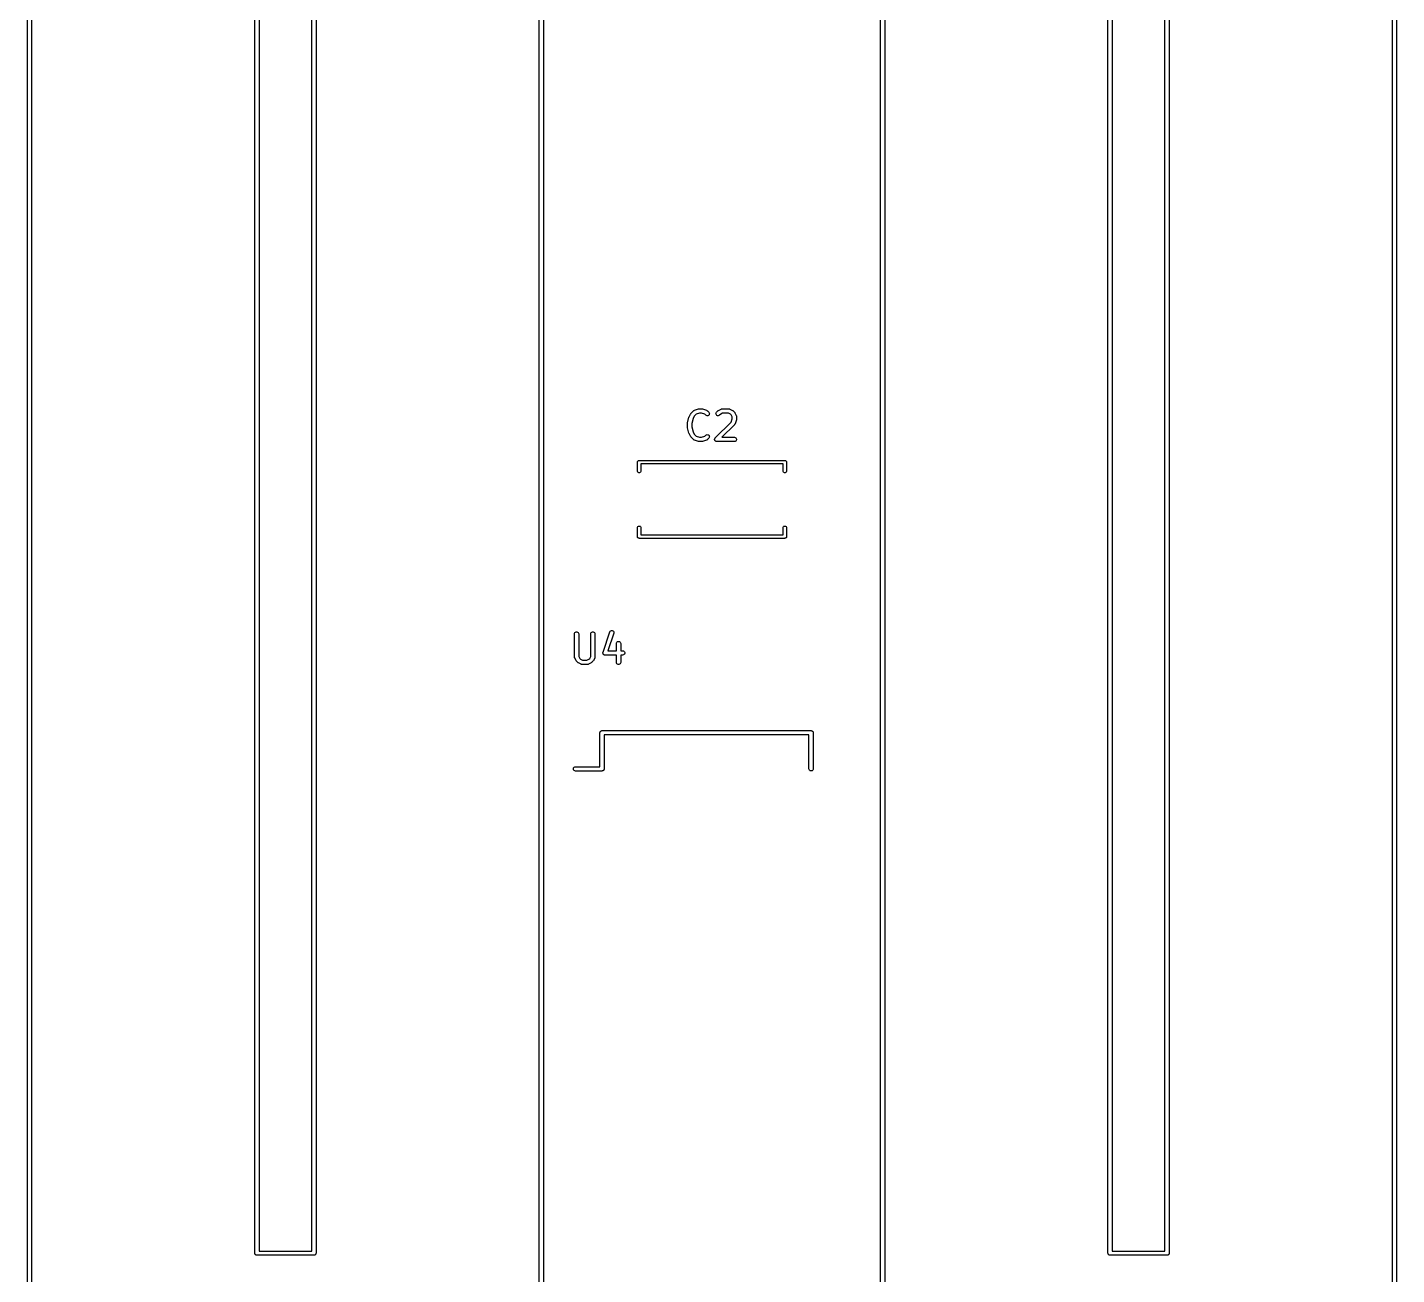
# Model space of a CAD drawing. Extents: x 86 to 333, y -237 to -29.
# Drawn here: x 155.93 to 204.07, y -213.25 to -169.41 of the extents above; entities that cross this region are included whole.
import ezdxf

# ---------------------------------------------------------------- set-up
doc = ezdxf.new("R2010")
doc.units = 0
doc.header["$MEASUREMENT"] = 0
doc.layers.add('BLACK', color=7, linetype='CONTINUOUS')

msp = doc.modelspace()

# ---------------------------------------------------------------- linework, layer by layer
at = {"layer": 'Black'}
for p, q in [((185.925, -229), (185.925, -82.5)), ((186.075, -82.575), (186.075, -228.925)), ((163.925, -212.5), (163.925, -102.5)), ((166.075, -102.5), (166.075, -212.5)), ((193.925, -212.5), (193.925, -102.5)), ((196.075, -102.5), (196.075, -212.5)), ((164.075, -102.575), (164.075, -212.425)), ((165.925, -212.425), (165.925, -102.575)), ((194.075, -102.575), (194.075, -212.425)), ((195.925, -212.425), (195.925, -102.575)), ((155.925, -229), (155.925, -129.394)), ((156.075, -129.394), (156.075, -228.925)), ((173.925, -228.925), (173.925, -156.5)), ((174.075, -156.5), (174.075, -229)), ((203.925, -228.925), (203.925, -156.5)), ((204.075, -156.5), (204.075, -229)), ((179.256, -182.982), (179.352, -182.887)), ((179.352, -182.887), (179.355, -182.884)), ((179.355, -182.884), (179.358, -182.881)), ((179.358, -182.881), (179.366, -182.877)), ((179.366, -182.877), (179.373, -182.872)), ((179.373, -182.872), (179.377, -182.871)), ((179.377, -182.871), (179.381, -182.869)), ((179.381, -182.869), (179.524, -182.821)), ((179.56, -182.967), (179.445, -183.006)), ((179.524, -182.821), (179.536, -182.819)), ((179.536, -182.819), (179.548, -182.817)), ((179.548, -182.817), (179.643, -182.817)), ((179.631, -182.967), (179.56, -182.967)), ((179.745, -183.006), (179.631, -182.967)), ((179.643, -182.817), (179.655, -182.819)), ((179.655, -182.819), (179.667, -182.821)), ((179.667, -182.821), (179.809, -182.869)), ((179.809, -182.869), (179.813, -182.871)), ((179.813, -182.871), (179.817, -182.872)), ((179.817, -182.872), (179.825, -182.877)), ((179.825, -182.877), (179.832, -182.881)), ((179.832, -182.881), (179.835, -182.884)), ((179.835, -182.884), (179.839, -182.887)), ((179.839, -182.887), (179.886, -182.935)), ((179.886, -182.935), (179.901, -182.956)), ((179.901, -182.956), (179.908, -182.981)), ((180.14, -182.981), (180.146, -182.956)), ((180.146, -182.956), (180.161, -182.935)), ((180.161, -182.935), (180.209, -182.887)), ((180.209, -182.887), (180.219, -182.88)), ((180.219, -182.88), (180.228, -182.873)), ((180.228, -182.873), (180.324, -182.825)), ((180.375, -182.967), (180.306, -183.002)), ((180.324, -182.825), (180.328, -182.824)), ((180.328, -182.824), (180.331, -182.822)), ((180.331, -182.822), (180.34, -182.82)), ((180.34, -182.82), (180.349, -182.818)), ((180.349, -182.818), (180.353, -182.818)), ((180.353, -182.818), (180.357, -182.817)), ((180.357, -182.817), (180.595, -182.817)), ((180.578, -182.967), (180.375, -182.967)), ((180.646, -183.002), (180.578, -182.967)), ((180.595, -182.817), (180.599, -182.818)), ((180.599, -182.818), (180.604, -182.818)), ((180.604, -182.818), (180.612, -182.82)), ((180.612, -182.82), (180.621, -182.822)), ((180.621, -182.822), (180.625, -182.824)), ((180.625, -182.824), (180.629, -182.825)), ((180.629, -182.825), (180.724, -182.873)), ((180.724, -182.873), (180.734, -182.88)), ((180.734, -182.88), (180.744, -182.887)), ((180.744, -182.887), (180.791, -182.935)), ((180.791, -182.935), (180.798, -182.944)), ((180.798, -182.944), (180.805, -182.954)), ((180.805, -182.954), (180.853, -183.049)), ((179.139, -183.321), (179.141, -183.312)), ((179.139, -183.464), (179.139, -183.321)), ((179.141, -183.312), (179.142, -183.303)), ((179.142, -183.303), (179.189, -183.112)), ((179.189, -183.112), (179.192, -183.105)), ((179.192, -183.105), (179.195, -183.097)), ((179.195, -183.097), (179.242, -183.002)), ((179.242, -183.002), (179.25, -182.992)), ((179.25, -182.992), (179.256, -182.982)), ((179.333, -183.157), (179.289, -183.33)), ((179.289, -183.33), (179.289, -183.455)), ((179.371, -183.08), (179.333, -183.157)), ((179.445, -183.006), (179.371, -183.08)), ((179.78, -183.041), (179.745, -183.006)), ((179.802, -183.056), (179.78, -183.041)), ((179.827, -183.062), (179.802, -183.056)), ((179.853, -183.06), (179.827, -183.062)), ((179.876, -183.049), (179.853, -183.06)), ((179.895, -183.031), (179.876, -183.049)), ((179.906, -183.007), (179.895, -183.031)), ((179.908, -182.981), (179.906, -183.007)), ((180.114, -183.839), (180.673, -183.28)), ((180.142, -183.007), (180.14, -182.981)), ((180.153, -183.031), (180.142, -183.007)), ((180.171, -183.049), (180.153, -183.031)), ((180.195, -183.06), (180.171, -183.049)), ((180.221, -183.062), (180.195, -183.06)), ((180.246, -183.056), (180.221, -183.062)), ((180.267, -183.041), (180.246, -183.056)), ((180.306, -183.002), (180.267, -183.041)), ((180.791, -183.374), (180.348, -183.817)), ((180.676, -183.032), (180.646, -183.002)), ((180.673, -183.28), (180.711, -183.166)), ((180.711, -183.101), (180.676, -183.032)), ((180.711, -183.166), (180.711, -183.101)), ((180.794, -183.37), (180.791, -183.374)), ((180.797, -183.368), (180.794, -183.37)), ((180.801, -183.36), (180.797, -183.368)), ((180.806, -183.353), (180.801, -183.36)), ((180.807, -183.348), (180.806, -183.353)), ((180.809, -183.345), (180.807, -183.348)), ((180.857, -183.202), (180.809, -183.345)), ((180.853, -183.049), (180.854, -183.053)), ((180.854, -183.053), (180.856, -183.057)), ((180.856, -183.057), (180.858, -183.066)), ((180.859, -183.19), (180.857, -183.202)), ((180.858, -183.066), (180.86, -183.074)), ((180.861, -183.178), (180.859, -183.19)), ((180.86, -183.074), (180.86, -183.079)), ((180.86, -183.079), (180.861, -183.083)), ((180.861, -183.083), (180.861, -183.178)), ((179.141, -183.473), (179.139, -183.464)), ((179.142, -183.482), (179.141, -183.473)), ((179.189, -183.672), (179.142, -183.482)), ((179.192, -183.68), (179.189, -183.672)), ((179.195, -183.688), (179.192, -183.68)), ((179.242, -183.783), (179.195, -183.688)), ((179.25, -183.793), (179.242, -183.783)), ((179.256, -183.803), (179.25, -183.793)), ((179.352, -183.898), (179.256, -183.803)), ((179.289, -183.455), (179.333, -183.628)), ((179.333, -183.628), (179.371, -183.705)), ((179.355, -183.9), (179.352, -183.898)), ((179.358, -183.904), (179.355, -183.9)), ((179.366, -183.908), (179.358, -183.904)), ((179.373, -183.913), (179.366, -183.908)), ((179.371, -183.705), (179.445, -183.779)), ((179.377, -183.914), (179.373, -183.913)), ((179.381, -183.916), (179.377, -183.914)), ((179.524, -183.964), (179.381, -183.916)), ((179.445, -183.779), (179.56, -183.817)), ((179.56, -183.817), (179.631, -183.817)), ((179.631, -183.817), (179.745, -183.779)), ((179.809, -183.916), (179.667, -183.964)), ((179.745, -183.779), (179.78, -183.744)), ((179.78, -183.744), (179.802, -183.729)), ((179.802, -183.729), (179.827, -183.722)), ((179.813, -183.914), (179.809, -183.916)), ((179.817, -183.913), (179.813, -183.914)), ((179.825, -183.908), (179.817, -183.913)), ((179.832, -183.904), (179.825, -183.908)), ((179.827, -183.722), (179.853, -183.725)), ((179.835, -183.9), (179.832, -183.904)), ((179.839, -183.898), (179.835, -183.9)), ((179.886, -183.85), (179.839, -183.898)), ((179.853, -183.725), (179.876, -183.736)), ((179.876, -183.736), (179.895, -183.754)), ((179.901, -183.829), (179.886, -183.85)), ((179.895, -183.754), (179.906, -183.778)), ((179.908, -183.804), (179.901, -183.829)), ((179.906, -183.778), (179.908, -183.804)), ((180.092, -183.886), (180.093, -183.883)), ((180.093, -183.896), (180.092, -183.886)), ((180.093, -183.879), (180.096, -183.87)), ((180.093, -183.883), (180.093, -183.879)), ((180.093, -183.905), (180.093, -183.896)), ((180.094, -183.909), (180.093, -183.905)), ((180.094, -183.912), (180.094, -183.909)), ((180.098, -183.921), (180.094, -183.912)), ((180.096, -183.87), (180.099, -183.861)), ((180.102, -183.93), (180.098, -183.921)), ((180.099, -183.861), (180.101, -183.858)), ((180.101, -183.858), (180.102, -183.855)), ((180.102, -183.855), (180.108, -183.847)), ((180.104, -183.932), (180.102, -183.93)), ((180.105, -183.935), (180.104, -183.932)), ((180.108, -183.847), (180.114, -183.839)), ((180.348, -183.817), (180.786, -183.817)), ((180.786, -183.817), (180.811, -183.822)), ((180.811, -183.822), (180.834, -183.835)), ((180.834, -183.835), (180.851, -183.855)), ((180.851, -183.93), (180.834, -183.95)), ((180.851, -183.855), (180.86, -183.879)), ((180.86, -183.905), (180.851, -183.93)), ((180.86, -183.879), (180.86, -183.905)), ((179.536, -183.965), (179.524, -183.964)), ((179.548, -183.967), (179.536, -183.965)), ((179.643, -183.967), (179.548, -183.967)), ((179.655, -183.965), (179.643, -183.967)), ((179.667, -183.964), (179.655, -183.965)), ((180.112, -183.942), (180.105, -183.935)), ((180.118, -183.95), (180.112, -183.942)), ((180.121, -183.951), (180.118, -183.95)), ((180.124, -183.954), (180.121, -183.951)), ((180.133, -183.958), (180.124, -183.954)), ((180.141, -183.963), (180.133, -183.958)), ((180.144, -183.963), (180.141, -183.963)), ((180.147, -183.965), (180.144, -183.963)), ((180.157, -183.966), (180.147, -183.965)), ((180.167, -183.967), (180.157, -183.966)), ((180.786, -183.967), (180.167, -183.967)), ((180.811, -183.963), (180.786, -183.967)), ((180.834, -183.95), (180.811, -183.963)), ((177.38, -184.69), (177.381, -184.685)), ((177.38, -185.004), (177.38, -184.69)), ((177.381, -184.68), (177.383, -184.675)), ((177.381, -184.685), (177.381, -184.68)), ((177.383, -184.675), (177.384, -184.669)), ((177.384, -184.669), (177.386, -184.665)), ((177.386, -184.665), (177.388, -184.66)), ((177.388, -184.66), (177.391, -184.656)), ((177.391, -184.656), (177.394, -184.651)), ((177.394, -184.651), (177.398, -184.648)), ((177.398, -184.648), (177.401, -184.644)), ((177.401, -184.644), (177.406, -184.641)), ((177.406, -184.641), (177.41, -184.638)), ((177.41, -184.638), (177.415, -184.636)), ((177.415, -184.636), (177.419, -184.634)), ((177.419, -184.634), (177.425, -184.633)), ((177.425, -184.633), (177.43, -184.631)), ((177.43, -184.631), (177.435, -184.631)), ((177.435, -184.631), (177.44, -184.63)), ((177.44, -184.63), (182.56, -184.63)), ((182.5, -184.75), (177.5, -184.75)), ((177.5, -184.75), (177.5, -185.004)), ((182.5, -185.004), (182.5, -184.75)), ((182.56, -184.63), (182.565, -184.631)), ((182.565, -184.631), (182.57, -184.631)), ((182.57, -184.631), (182.575, -184.633)), ((182.575, -184.633), (182.581, -184.634)), ((182.581, -184.634), (182.585, -184.636)), ((182.585, -184.636), (182.59, -184.638)), ((182.59, -184.638), (182.594, -184.641)), ((182.594, -184.641), (182.599, -184.644)), ((182.599, -184.644), (182.602, -184.648)), ((182.602, -184.648), (182.606, -184.651)), ((182.606, -184.651), (182.609, -184.656)), ((182.609, -184.656), (182.612, -184.66)), ((182.612, -184.66), (182.614, -184.665)), ((182.614, -184.665), (182.616, -184.669)), ((182.616, -184.669), (182.617, -184.675)), ((182.617, -184.675), (182.619, -184.68)), ((182.619, -184.68), (182.619, -184.685)), ((182.619, -184.685), (182.62, -184.69)), ((182.62, -184.69), (182.62, -185.004)), ((177.384, -185.025), (177.38, -185.004)), ((177.394, -185.043), (177.384, -185.025)), ((177.41, -185.056), (177.394, -185.043)), ((177.43, -185.063), (177.41, -185.056)), ((177.45, -185.063), (177.43, -185.063)), ((177.47, -185.056), (177.45, -185.063)), ((177.486, -185.043), (177.47, -185.056)), ((177.496, -185.025), (177.486, -185.043)), ((177.5, -185.004), (177.496, -185.025)), ((182.504, -185.025), (182.5, -185.004)), ((182.514, -185.043), (182.504, -185.025)), ((182.53, -185.056), (182.514, -185.043)), ((182.55, -185.063), (182.53, -185.056)), ((182.57, -185.063), (182.55, -185.063)), ((182.59, -185.056), (182.57, -185.063)), ((182.606, -185.043), (182.59, -185.056)), ((182.616, -185.025), (182.606, -185.043)), ((182.62, -185.004), (182.616, -185.025)), ((177.38, -186.996), (177.384, -186.975)), ((177.38, -187.31), (177.38, -186.996)), ((177.384, -186.975), (177.394, -186.957)), ((177.394, -186.957), (177.41, -186.944)), ((177.41, -186.944), (177.43, -186.937)), ((177.43, -186.937), (177.45, -186.937)), ((177.45, -186.937), (177.47, -186.944)), ((177.47, -186.944), (177.486, -186.957)), ((177.486, -186.957), (177.496, -186.975)), ((177.496, -186.975), (177.5, -186.996)), ((177.5, -186.996), (177.5, -187.25)), ((177.5, -187.25), (182.5, -187.25)), ((182.5, -186.996), (182.504, -186.975)), ((182.5, -187.25), (182.5, -186.996)), ((182.504, -186.975), (182.514, -186.957)), ((182.514, -186.957), (182.53, -186.944)), ((182.53, -186.944), (182.55, -186.937)), ((182.55, -186.937), (182.57, -186.937)), ((182.57, -186.937), (182.59, -186.944)), ((182.59, -186.944), (182.606, -186.957)), ((182.606, -186.957), (182.616, -186.975)), ((182.616, -186.975), (182.62, -186.996)), ((182.62, -186.996), (182.62, -187.31)), ((177.381, -187.315), (177.38, -187.31)), ((177.381, -187.32), (177.381, -187.315)), ((177.383, -187.325), (177.381, -187.32)), ((177.384, -187.331), (177.383, -187.325)), ((177.386, -187.335), (177.384, -187.331)), ((177.388, -187.34), (177.386, -187.335)), ((177.391, -187.344), (177.388, -187.34)), ((177.394, -187.349), (177.391, -187.344)), ((177.398, -187.352), (177.394, -187.349)), ((177.401, -187.356), (177.398, -187.352)), ((177.406, -187.359), (177.401, -187.356)), ((177.41, -187.362), (177.406, -187.359)), ((177.415, -187.364), (177.41, -187.362)), ((177.419, -187.366), (177.415, -187.364)), ((177.425, -187.367), (177.419, -187.366)), ((177.43, -187.369), (177.425, -187.367)), ((177.435, -187.369), (177.43, -187.369)), ((177.44, -187.37), (177.435, -187.369)), ((182.56, -187.37), (177.44, -187.37)), ((182.565, -187.369), (182.56, -187.37)), ((182.57, -187.369), (182.565, -187.369)), ((182.575, -187.367), (182.57, -187.369)), ((182.581, -187.366), (182.575, -187.367)), ((182.585, -187.364), (182.581, -187.366)), ((182.59, -187.362), (182.585, -187.364)), ((182.594, -187.359), (182.59, -187.362)), ((182.599, -187.356), (182.594, -187.359)), ((182.602, -187.352), (182.599, -187.356)), ((182.606, -187.349), (182.602, -187.352)), ((182.609, -187.344), (182.606, -187.349)), ((182.612, -187.34), (182.609, -187.344)), ((182.614, -187.335), (182.612, -187.34)), ((182.616, -187.331), (182.614, -187.335)), ((182.617, -187.325), (182.616, -187.331)), ((182.619, -187.32), (182.617, -187.325)), ((182.62, -187.31), (182.619, -187.315)), ((182.619, -187.315), (182.619, -187.32)), ((175.181, -190.684), (175.201, -190.667)), ((175.201, -190.667), (175.225, -190.659)), ((175.225, -190.659), (175.251, -190.659)), ((175.251, -190.659), (175.276, -190.667)), ((175.276, -190.667), (175.296, -190.684)), ((175.752, -190.684), (175.772, -190.667)), ((175.772, -190.667), (175.796, -190.659)), ((175.796, -190.659), (175.823, -190.659)), ((175.823, -190.659), (175.847, -190.667)), ((175.847, -190.667), (175.867, -190.684)), ((176.167, -191.375), (176.405, -190.661)), ((176.405, -190.661), (176.417, -190.638)), ((176.417, -190.638), (176.437, -190.621)), ((176.437, -190.621), (176.461, -190.611)), ((176.461, -190.611), (176.487, -190.611)), ((176.487, -190.611), (176.512, -190.619)), ((176.512, -190.619), (176.532, -190.635)), ((176.532, -190.635), (176.546, -190.657)), ((176.546, -190.657), (176.551, -190.683)), ((175.163, -190.732), (175.168, -190.707)), ((175.163, -191.542), (175.163, -190.732)), ((175.168, -190.707), (175.181, -190.684)), ((175.296, -190.684), (175.309, -190.707)), ((175.309, -190.707), (175.313, -190.732)), ((175.313, -190.732), (175.313, -191.524)), ((175.735, -190.732), (175.739, -190.707)), ((175.735, -191.524), (175.735, -190.732)), ((175.739, -190.707), (175.752, -190.684)), ((175.867, -190.684), (175.88, -190.707)), ((175.88, -190.707), (175.885, -190.732)), ((175.885, -190.732), (175.885, -191.542)), ((176.547, -190.708), (176.342, -191.324)), ((176.551, -190.683), (176.547, -190.708)), ((176.639, -191.066), (176.644, -191.04)), ((176.639, -191.324), (176.639, -191.066)), ((176.644, -191.04), (176.657, -191.018)), ((176.657, -191.018), (176.677, -191.001)), ((176.677, -191.001), (176.701, -190.992)), ((176.701, -190.992), (176.727, -190.992)), ((176.727, -190.992), (176.752, -191.001)), ((176.752, -191.001), (176.772, -191.018)), ((176.772, -191.018), (176.785, -191.04)), ((176.785, -191.04), (176.789, -191.066)), ((176.789, -191.066), (176.789, -191.324)), ((175.164, -191.546), (175.163, -191.542)), ((175.164, -191.55), (175.164, -191.546)), ((175.166, -191.559), (175.164, -191.55)), ((175.168, -191.568), (175.166, -191.559)), ((175.17, -191.571), (175.168, -191.568)), ((175.171, -191.575), (175.17, -191.571)), ((175.219, -191.671), (175.171, -191.575)), ((175.313, -191.524), (175.347, -191.593)), ((175.347, -191.593), (175.378, -191.623)), ((175.378, -191.623), (175.446, -191.657)), ((175.601, -191.657), (175.67, -191.623)), ((175.67, -191.623), (175.7, -191.593)), ((175.7, -191.593), (175.735, -191.524)), ((175.877, -191.575), (175.829, -191.671)), ((175.878, -191.571), (175.877, -191.575)), ((175.88, -191.568), (175.878, -191.571)), ((175.882, -191.559), (175.88, -191.568)), ((175.884, -191.55), (175.882, -191.559)), ((175.885, -191.542), (175.884, -191.546)), ((175.884, -191.546), (175.884, -191.55)), ((176.163, -191.401), (176.164, -191.394)), ((176.164, -191.407), (176.163, -191.401)), ((176.164, -191.386), (176.166, -191.381)), ((176.164, -191.394), (176.164, -191.386)), ((176.164, -191.412), (176.164, -191.407)), ((176.167, -191.419), (176.164, -191.412)), ((176.166, -191.381), (176.167, -191.375)), ((176.168, -191.427), (176.167, -191.419)), ((176.171, -191.431), (176.168, -191.427)), ((176.173, -191.437), (176.171, -191.431)), ((176.178, -191.442), (176.173, -191.437)), ((176.182, -191.449), (176.178, -191.442)), ((176.186, -191.452), (176.182, -191.449)), ((176.19, -191.457), (176.186, -191.452)), ((176.196, -191.46), (176.19, -191.457)), ((176.202, -191.465), (176.196, -191.46)), ((176.208, -191.467), (176.202, -191.465)), ((176.212, -191.47), (176.208, -191.467)), ((176.22, -191.471), (176.212, -191.47)), ((176.227, -191.473), (176.22, -191.471)), ((176.233, -191.473), (176.227, -191.473)), ((176.238, -191.474), (176.233, -191.473)), ((176.639, -191.474), (176.238, -191.474)), ((176.342, -191.324), (176.639, -191.324)), ((176.639, -191.732), (176.639, -191.474)), ((176.789, -191.324), (176.857, -191.324)), ((176.857, -191.474), (176.789, -191.474)), ((176.789, -191.474), (176.789, -191.732)), ((176.857, -191.324), (176.883, -191.329)), ((176.883, -191.47), (176.857, -191.474)), ((176.883, -191.329), (176.905, -191.342)), ((176.905, -191.457), (176.883, -191.47)), ((176.905, -191.342), (176.922, -191.362)), ((176.922, -191.437), (176.905, -191.457)), ((176.922, -191.362), (176.931, -191.386)), ((176.931, -191.412), (176.922, -191.437)), ((176.931, -191.386), (176.931, -191.412)), ((175.226, -191.68), (175.219, -191.671)), ((175.233, -191.69), (175.226, -191.68)), ((175.28, -191.738), (175.233, -191.69)), ((175.29, -191.745), (175.28, -191.738)), ((175.3, -191.752), (175.29, -191.745)), ((175.395, -191.799), (175.3, -191.752)), ((175.399, -191.801), (175.395, -191.799)), ((175.403, -191.803), (175.399, -191.801)), ((175.412, -191.804), (175.403, -191.803)), ((175.42, -191.807), (175.412, -191.804)), ((175.424, -191.807), (175.42, -191.807)), ((175.429, -191.807), (175.424, -191.807)), ((175.619, -191.807), (175.429, -191.807)), ((175.446, -191.657), (175.601, -191.657)), ((175.623, -191.807), (175.619, -191.807)), ((175.628, -191.807), (175.623, -191.807)), ((175.636, -191.804), (175.628, -191.807)), ((175.645, -191.803), (175.636, -191.804)), ((175.648, -191.801), (175.645, -191.803)), ((175.653, -191.799), (175.648, -191.801)), ((175.748, -191.752), (175.653, -191.799)), ((175.757, -191.745), (175.748, -191.752)), ((175.767, -191.738), (175.757, -191.745)), ((175.815, -191.69), (175.767, -191.738)), ((175.822, -191.68), (175.815, -191.69)), ((175.829, -191.671), (175.822, -191.68)), ((176.644, -191.758), (176.639, -191.732)), ((176.657, -191.781), (176.644, -191.758)), ((176.677, -191.797), (176.657, -191.781)), ((176.701, -191.806), (176.677, -191.797)), ((176.727, -191.806), (176.701, -191.806)), ((176.752, -191.797), (176.727, -191.806)), ((176.772, -191.781), (176.752, -191.797)), ((176.785, -191.758), (176.772, -191.781)), ((176.789, -191.732), (176.785, -191.758)), ((176.06, -194.205), (176.061, -194.199)), ((176.06, -195.4), (176.06, -194.205)), ((176.061, -194.192), (176.063, -194.186)), ((176.061, -194.199), (176.061, -194.192)), ((176.063, -194.186), (176.065, -194.179)), ((176.065, -194.179), (176.068, -194.174)), ((176.068, -194.174), (176.07, -194.167)), ((176.07, -194.167), (176.074, -194.162)), ((176.074, -194.162), (176.078, -194.157)), ((176.078, -194.157), (176.083, -194.153)), ((176.083, -194.153), (176.087, -194.148)), ((176.087, -194.148), (176.092, -194.144)), ((176.092, -194.144), (176.097, -194.14)), ((176.097, -194.14), (176.104, -194.138)), ((176.104, -194.138), (176.109, -194.135)), ((176.109, -194.135), (176.116, -194.133)), ((176.116, -194.133), (176.122, -194.131)), ((176.122, -194.131), (176.129, -194.131)), ((176.129, -194.131), (176.135, -194.13)), ((176.135, -194.13), (183.485, -194.13)), ((183.41, -194.28), (176.21, -194.28)), ((176.21, -194.28), (176.21, -195.475)), ((183.41, -195.475), (183.41, -194.28)), ((183.485, -194.13), (183.491, -194.131)), ((183.491, -194.131), (183.498, -194.131)), ((183.498, -194.131), (183.504, -194.133)), ((183.504, -194.133), (183.511, -194.135)), ((183.511, -194.135), (183.516, -194.138)), ((183.516, -194.138), (183.522, -194.14)), ((183.522, -194.14), (183.528, -194.144)), ((183.528, -194.144), (183.533, -194.148)), ((183.533, -194.148), (183.537, -194.153)), ((183.537, -194.153), (183.542, -194.157)), ((183.542, -194.157), (183.546, -194.162)), ((183.546, -194.162), (183.55, -194.167)), ((183.55, -194.167), (183.552, -194.174)), ((183.552, -194.174), (183.555, -194.179)), ((183.555, -194.179), (183.557, -194.186)), ((183.557, -194.186), (183.559, -194.192)), ((183.559, -194.192), (183.559, -194.199)), ((183.559, -194.199), (183.56, -194.205)), ((183.56, -194.205), (183.56, -195.475)), ((175.126, -195.462), (175.135, -195.438)), ((175.126, -195.488), (175.126, -195.462)), ((175.135, -195.512), (175.126, -195.488)), ((175.135, -195.438), (175.152, -195.418)), ((175.152, -195.418), (175.174, -195.405)), ((175.174, -195.405), (175.2, -195.4)), ((175.2, -195.4), (176.06, -195.4)), ((176.209, -195.488), (176.207, -195.494)), ((176.21, -195.475), (176.209, -195.481)), ((176.209, -195.481), (176.209, -195.488)), ((183.415, -195.501), (183.41, -195.475)), ((183.56, -195.475), (183.555, -195.501)), ((175.152, -195.532), (175.135, -195.512)), ((175.174, -195.545), (175.152, -195.532)), ((175.2, -195.55), (175.174, -195.545)), ((176.135, -195.55), (175.2, -195.55)), ((176.141, -195.549), (176.135, -195.55)), ((176.148, -195.549), (176.141, -195.549)), ((176.154, -195.547), (176.148, -195.549)), ((176.161, -195.545), (176.154, -195.547)), ((176.166, -195.542), (176.161, -195.545)), ((176.172, -195.54), (176.166, -195.542)), ((176.178, -195.536), (176.172, -195.54)), ((176.183, -195.532), (176.178, -195.536)), ((176.187, -195.527), (176.183, -195.532)), ((176.192, -195.523), (176.187, -195.527)), ((176.196, -195.518), (176.192, -195.523)), ((176.2, -195.512), (176.196, -195.518)), ((176.202, -195.506), (176.2, -195.512)), ((176.205, -195.501), (176.202, -195.506)), ((176.207, -195.494), (176.205, -195.501)), ((183.428, -195.523), (183.415, -195.501)), ((183.447, -195.54), (183.428, -195.523)), ((183.472, -195.549), (183.447, -195.54)), ((183.498, -195.549), (183.472, -195.549)), ((183.522, -195.54), (183.498, -195.549)), ((183.542, -195.523), (183.522, -195.54)), ((183.555, -195.501), (183.542, -195.523)), ((163.926, -212.506), (163.925, -212.5)), ((163.926, -212.513), (163.926, -212.506)), ((163.928, -212.519), (163.926, -212.513)), ((163.93, -212.526), (163.928, -212.519)), ((163.933, -212.531), (163.93, -212.526)), ((163.935, -212.537), (163.933, -212.531)), ((163.939, -212.543), (163.935, -212.537)), ((163.943, -212.548), (163.939, -212.543)), ((163.948, -212.552), (163.943, -212.548)), ((163.952, -212.557), (163.948, -212.552)), ((163.957, -212.561), (163.952, -212.557)), ((163.963, -212.565), (163.957, -212.561)), ((163.969, -212.567), (163.963, -212.565)), ((163.974, -212.57), (163.969, -212.567)), ((163.981, -212.572), (163.974, -212.57)), ((163.987, -212.574), (163.981, -212.572)), ((163.994, -212.574), (163.987, -212.574)), ((164, -212.575), (163.994, -212.574)), ((165, -212.575), (164, -212.575)), ((164.075, -212.425), (165, -212.425)), ((165, -212.425), (165.925, -212.425)), ((166, -212.575), (165, -212.575)), ((166.006, -212.574), (166, -212.575)), ((166.013, -212.574), (166.006, -212.574)), ((166.019, -212.572), (166.013, -212.574)), ((166.026, -212.57), (166.019, -212.572)), ((166.031, -212.567), (166.026, -212.57)), ((166.037, -212.565), (166.031, -212.567)), ((166.043, -212.561), (166.037, -212.565)), ((166.048, -212.557), (166.043, -212.561)), ((166.052, -212.552), (166.048, -212.557)), ((166.057, -212.548), (166.052, -212.552)), ((166.061, -212.543), (166.057, -212.548)), ((166.065, -212.537), (166.061, -212.543)), ((166.067, -212.531), (166.065, -212.537)), ((166.07, -212.526), (166.067, -212.531)), ((166.072, -212.519), (166.07, -212.526)), ((166.074, -212.513), (166.072, -212.519)), ((166.075, -212.5), (166.074, -212.506)), ((166.074, -212.506), (166.074, -212.513)), ((193.926, -212.506), (193.925, -212.5)), ((193.926, -212.513), (193.926, -212.506)), ((193.928, -212.519), (193.926, -212.513)), ((193.93, -212.526), (193.928, -212.519)), ((193.933, -212.531), (193.93, -212.526)), ((193.935, -212.537), (193.933, -212.531)), ((193.939, -212.543), (193.935, -212.537)), ((193.943, -212.548), (193.939, -212.543)), ((193.948, -212.552), (193.943, -212.548)), ((193.952, -212.557), (193.948, -212.552)), ((193.957, -212.561), (193.952, -212.557)), ((193.962, -212.565), (193.957, -212.561)), ((193.969, -212.567), (193.962, -212.565)), ((193.974, -212.57), (193.969, -212.567)), ((193.981, -212.572), (193.974, -212.57)), ((193.987, -212.574), (193.981, -212.572)), ((193.994, -212.574), (193.987, -212.574)), ((194, -212.575), (193.994, -212.574)), ((195, -212.575), (194, -212.575)), ((194.075, -212.425), (195, -212.425)), ((195, -212.425), (195.925, -212.425)), ((196, -212.575), (195, -212.575)), ((196.006, -212.574), (196, -212.575)), ((196.013, -212.574), (196.006, -212.574)), ((196.019, -212.572), (196.013, -212.574)), ((196.026, -212.57), (196.019, -212.572)), ((196.031, -212.567), (196.026, -212.57)), ((196.037, -212.565), (196.031, -212.567)), ((196.043, -212.561), (196.037, -212.565)), ((196.048, -212.557), (196.043, -212.561)), ((196.052, -212.552), (196.048, -212.557)), ((196.057, -212.548), (196.052, -212.552)), ((196.061, -212.543), (196.057, -212.548)), ((196.065, -212.537), (196.061, -212.543)), ((196.067, -212.531), (196.065, -212.537)), ((196.07, -212.526), (196.067, -212.531)), ((196.072, -212.519), (196.07, -212.526)), ((196.074, -212.513), (196.072, -212.519)), ((196.075, -212.5), (196.074, -212.506)), ((196.074, -212.506), (196.074, -212.513))]:
    msp.add_line(p, q, dxfattribs=at)

doc.saveas('drawing.dxf')
